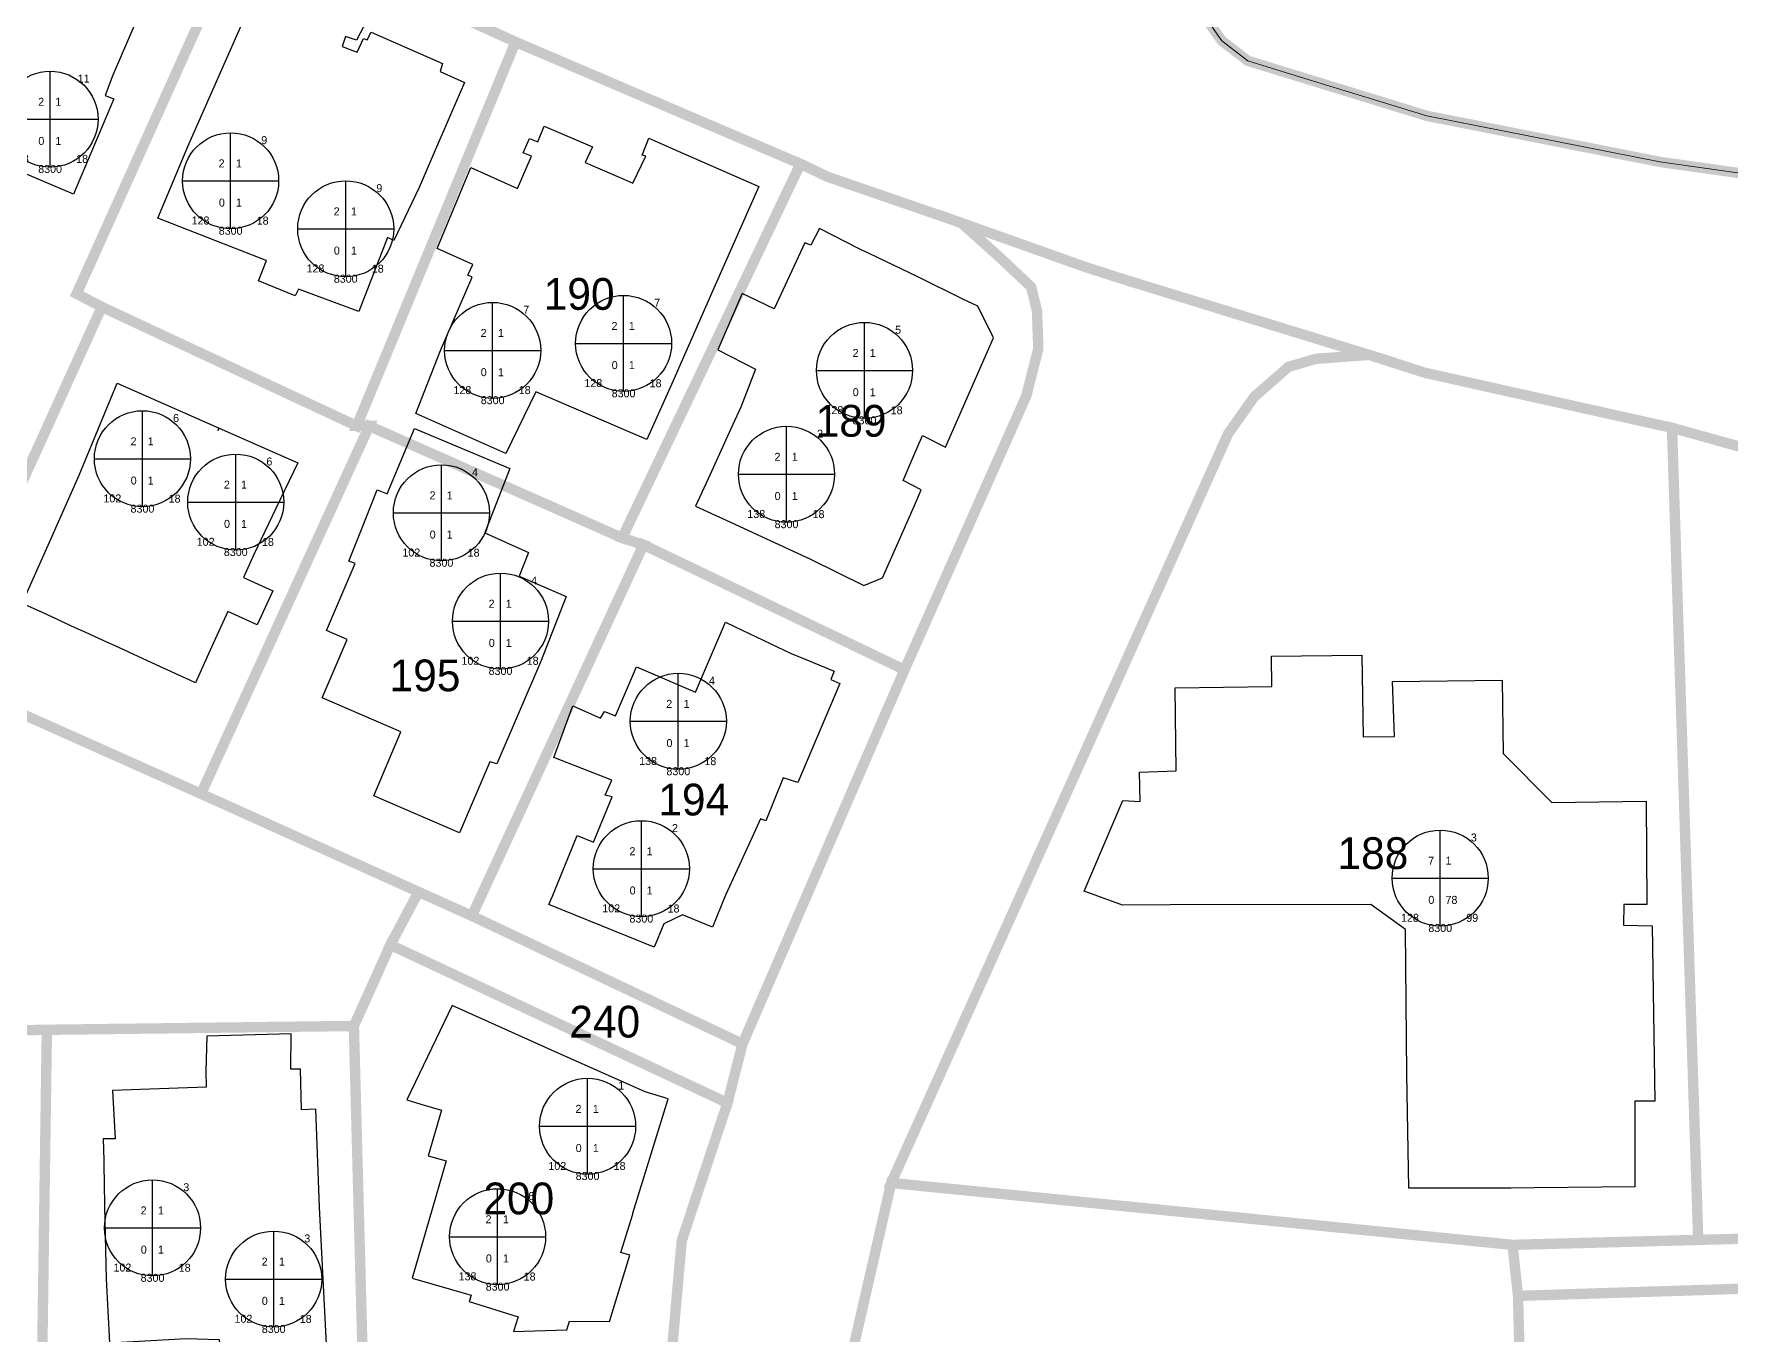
# Model space of a CAD drawing. Header units: inches. Extents: x 179568 to 180433, y 653998 to 654850.
# Drawn here: x 179829.6 to 179935.7, y 654586.3 to 654667.6 of the extents above; entities that cross this region are included whole.
import ezdxf
from ezdxf.enums import TextEntityAlignment as Align

# ---------------------------------------------------------------- set-up
doc = ezdxf.new("R2010")
doc.units = ezdxf.units.IN
doc.header["$MEASUREMENT"] = 0
for name, color, linetype in [('2200', 254, 'Continuous'), ('2203', 7, 'Continuous'), ('2206', 255, 'Continuous'), ('9100', 255, 'Continuous'), ('chelkot lines', 1, 'Continuous'), ('chelkot numbers', 1, 'Continuous')]:
    doc.layers.add(name, color=color, linetype=linetype)
doc.layers.add('2220', color=7, linetype='Continuous', lineweight=9, true_color=0xcad9fc)
doc.styles.add('HEBTXT', font='HEBTXT.shx')
doc.styles.get("Standard").update_dxf_attribs({"font": 'arial.ttf'})

# ---------------------------------------------------------------- blocks, each defined once
blk = doc.blocks.new('2206')
at = {"color": 0, "lineweight": -2}
for p, q in [((0, -7.5), (0, 7.5)), ((-7.5, 0), (7.5, 0))]:
    blk.add_line(p, q, dxfattribs=at)
blk.add_circle((0, 0), 7.5, dxfattribs=at)
at = {"color": 0, "lineweight": -2, "style": 'HEBTXT'}
for tag, p in [('NUM-FLOORS', (-0.93, 2.1)), ('NUM-BUSNS-CUR', (-0.9, -4.02))]:
    blk.add_attdef(tag, text='', height=2, dxfattribs=at).set_placement(p, align=Align.RIGHT)
for tag, p in [('NUM-ENTR', (0.83, 2.1)), ('NUM-APTS-CUR', (0.83, -4.02))]:
    blk.add_attdef(tag, p, '', height=2, dxfattribs=at)
at = {"lineweight": -2, "style": 'HEBTXT', "flags": 1}
for tag, p in [('CITY-CODE', (0, -12.5)), ('STREET-CODE', (0, -15)), ('STRT_TYPE', (0, -27.5)), ('STREET-CODE-2', (0, -30))]:
    blk.add_attdef(tag, text='', height=2, dxfattribs=at).set_placement(p, align=Align.CENTER)
at = {"color": 0, "lineweight": -2, "style": 'HEBTXT'}
blk.add_attdef('BLDG-TYPE', text='', height=2, dxfattribs=at).set_placement((0, -22.5), align=Align.CENTER)
at = {"lineweight": -2, "style": 'HEBTXT'}
for tag, p in [('BLDG-NUM-2', (0, -32.5)), ('BLDG-LETTER-2', (0, -35))]:
    blk.add_attdef(tag, text='', height=2, dxfattribs=at).set_placement(p, align=Align.CENTER)
at = {"layer": '2203', "lineweight": -2, "style": 'HEBTXT'}
for tag, p in [('BLDG-NUM', (0, -17.5)), ('BLDG-LETTER', (0, -20))]:
    blk.add_attdef(tag, text='', height=2, dxfattribs=at).set_placement(p, align=Align.CENTER)

msp = doc.modelspace()

# ---------------------------------------------------------------- linework, layer by layer
at = {"layer": '2200'}
for points in [[(179820.84, 654662.37, 63.36), (179823.41, 654668.44, 66.02), (179824.15, 654668.13, 66.02), (179824.62, 654669.25, 65.8), (179824.73, 654669.51, 65.75), (179825.36, 654670.96, 65.47), (179828.23, 654677.62, 63.22), (179833.32, 654675.47, 63.22), (179833.32, 654675.47, 63.22), (179838.17, 654673.42, 63.22), (179834.58, 654665.05, 66.27), (179834.1, 654663.78, 66.02), (179834.63, 654663.56, 66.02), (179832.11, 654657.6, 63.36), (179825.98, 654660.2, 63.36), (179825.98, 654660.2, 63.36)], [(179859.13, 654641.4, 62.88), (179853.5, 654643.9, 62.88), (179855.04, 654647.83, 66.94), (179857.03, 654652.42, 69.18), (179856.74, 654652.55, 69.18), (179857.06, 654653.21, 69.32), (179854.84, 654654.2, 62.9), (179856.94, 654659.28, 62.9), (179859.85, 654657.96, 68.52), (179860.72, 654659.97, 68.08), (179860.21, 654660.19, 66.41), (179860.61, 654661.09, 66.41), (179861.12, 654660.87, 66.41), (179861.51, 654661.86, 63.9), (179864.53, 654660.57, 63.9), (179864.09, 654659.58, 66.41), (179866.49, 654658.54, 68.15), (179866.49, 654658.54, 68.15), (179867.05, 654658.3, 68.56), (179867.86, 654659.98, 67.92), (179867.64, 654660.05, 61.07), (179868.06, 654661.1, 61.07), (179869.9, 654660.3, 67.67), (179874.92, 654658.09, 67.67), (179872.2, 654651.91, 67.67), (179869.47, 654645.72, 67.67), (179867.94, 654642.27, 67.67), (179860.99, 654645.25, 67.67), (179860.99, 654645.25, 67.67)], [(179884.65, 654638.15, 62.33), (179885.08, 654639.12, 62.35), (179883.95, 654639.71, 62.7), (179884.55, 654641.12, 62.73), (179884.55, 654641.12, 62.73), (179884.55, 654641.12, 62.73), (179885.15, 654642.53, 62.9), (179886.6, 654641.8, 62.33), (179887.35, 654643.51, 64.42), (179889.6, 654648.62, 64.42), (179888.62, 654650.61, 64.42), (179887.68, 654651.04, 66.84), (179884.86, 654652.44, 68.72), (179881.82, 654653.89, 66.85), (179881.25, 654654.16, 66), (179878.72, 654655.46, 61.91), (179878.17, 654654.41, 64.88), (179877.81, 654654.57, 64.66), (179875.89, 654650.43, 64.66), (179873.89, 654651.39, 61.88), (179872.37, 654647.88, 61.88), (179874.72, 654646.67, 65.72), (179874.26, 654645.48, 65.72), (179873.8, 654644.29, 65.72), (179873.18, 654642.94, 68.55), (179871.76, 654639.81, 68.55), (179870.97, 654638.1, 68.55), (179873.15, 654637.1, 68.55), (179878.16, 654634.8, 68.55), (179881.49, 654633.15, 65.36), (179882.65, 654633.62, 65.36), (179883.15, 654634.75, 65.36)], [(179832.88, 654630.21, 65.55), (179832.22, 654630.51, 65.54), (179831.56, 654630.82, 65.54), (179830.77, 654631.18, 65.53), (179829.99, 654631.54, 65.53), (179828.91, 654632.03, 65.52), (179830.69, 654636.04, 65.61), (179832.46, 654640.05, 65.7), (179834.85, 654645.79, 65.7), (179840.5, 654643.3, 65.8), (179841.21, 654642.99, 65.82), (179841.21, 654642.99, 65.82), (179841.14, 654642.84, 65.81), (179841.21, 654642.99, 65.82), (179846.12, 654640.82, 65.91), (179844.75, 654637.95, 65.8), (179843.38, 654635.08, 65.7), (179842.73, 654633.65, 68.32), (179844.56, 654632.81, 61.7), (179843.59, 654630.68, 61.7), (179841.76, 654631.52, 67.44), (179840.74, 654629.3, 66.51), (179839.73, 654627.07, 65.59), (179839.38, 654627.23, 61.17), (179837.28, 654628.19, 62.95), (179834.72, 654629.37, 65.12), (179834.72, 654629.37, 65.12), (179834.2, 654629.6, 65.55)], [(179847.65, 654626.12, 67.43), (179849.22, 654629.78, 67.43), (179847.92, 654630.34, 67.43), (179849.71, 654634.52, 69.85), (179849.32, 654634.67, 69.85), (179850.02, 654636.43, 68.8), (179851.09, 654639.12, 65.93), (179851.71, 654638.87, 66.23), (179853.42, 654642.96, 62.76), (179859.37, 654640.47, 62.76), (179857.81, 654636.44, 63.07), (179857.81, 654636.44, 63.07), (179860.55, 654635.22, 66.88), (179859.95, 654633.73, 66.27), (179862.9, 654632.46, 66.4), (179861.29, 654628.35, 68.73), (179858.57, 654622.01, 68.81), (179858.12, 654622.13, 68.59), (179856.22, 654617.68, 66.27), (179850.88, 654620, 66.27), (179852.57, 654624.01, 67.9), (179852.57, 654624.01, 67.9)], [(179873.57, 654615.37, 67.48), (179872.85, 654613.79, 67.58), (179872.04, 654611.8, 67.67), (179870.16, 654612.57, 68.34), (179868.99, 654612.01, 68.62), (179868.39, 654610.55, 68.83), (179861.82, 654613.21, 68.83), (179862.04, 654613.74, 68.83), (179863.57, 654617.52, 68.83), (179864.61, 654617.1, 69.17), (179865.76, 654619.93, 69.17), (179865.32, 654620.04, 67.08), (179865.74, 654620.98, 67.08), (179862.13, 654622.39, 63.32), (179863.31, 654625.63, 63.32), (179865.03, 654624.86, 63.32), (179865.29, 654625.28, 67.13), (179865.97, 654625, 67.15), (179867.28, 654628.06, 67.17), (179870.97, 654626.49, 67.38), (179872.84, 654630.85, 67.63), (179873.89, 654630.35, 68.07), (179876.95, 654628.9, 67.63), (179877.73, 654628.58, 67.47), (179879.64, 654627.79, 67.07), (179879.42, 654627.28, 67.67), (179880, 654627.03, 67.63), (179877.36, 654620.83, 67.63), (179876.44, 654621.13, 67.4), (179875.36, 654618.45, 67.4), (179875.04, 654618.57, 67.64), (179874.31, 654616.97, 67.56), (179874.31, 654616.97, 67.56), (179874.31, 654616.97, 67.56)], [(179912.68, 654623.7, 87.33), (179914.64, 654623.72, 87.33), (179914.51, 654627.14, 90.07), (179921.38, 654627.23, 90.07), (179921.43, 654622.65, 87.33), (179924.48, 654619.59, 87.33), (179930.36, 654619.66, 90.07), (179930.41, 654613.22, 90.07), (179928.98, 654613.22, 87.33), (179928.95, 654611.91, 87.33), (179930.75, 654611.87, 87.33), (179930.9, 654600.92, 87.33), (179929.65, 654600.92, 87.33), (179929.66, 654595.56, 87.33), (179923.39, 654595.51, 86.66), (179921.93, 654595.49, 86.66), (179915.53, 654595.49, 87.33), (179915.42, 654602.61, 87.33), (179915.33, 654611.64, 64.35), (179913.17, 654613.22, 64.74), (179900.63, 654613.19, 87.33), (179897.66, 654613.17, 87.33), (179895.26, 654614.04, 65.37), (179897.67, 654619.71, 87.33), (179898.75, 654619.65, 87.33), (179898.72, 654621.49, 87.33), (179901.01, 654621.56, 84.25), (179900.94, 654626.76, 84.25), (179906.98, 654626.83, 84.25), (179906.95, 654628.74, 87.33), (179912.6, 654628.8, 87.33), (179912.6, 654628.8, 87.33)], [(179866.87, 654591.29, 67.23), (179866.31, 654591.46, 67.43), (179867.05, 654593.86, 67.43), (179867.06, 654593.91, 67.43), (179867.06, 654593.91, 67.43), (179867.06, 654593.91, 67.43), (179869.27, 654601.06, 67.43), (179867.82, 654601.5, 68.1), (179861.98, 654604.11, 64.99), (179855.77, 654606.89, 64.99), (179852.93, 654601.01, 64.99), (179853.81, 654600.74, 68.01), (179855.1, 654600.36, 68.01), (179854.28, 654597.51, 68.01), (179855.39, 654597.19, 68.01), (179853.27, 654589.86, 68.01), (179856.96, 654588.79, 71.01), (179856.83, 654588.39, 71.01), (179859.89, 654587.44, 69.73), (179859.61, 654586.52, 69.73), (179862.93, 654586.63, 68.24), (179863.1, 654587.17, 68.24), (179865.6, 654587.15, 67.23)], [(179834.15, 654589.81, 68.2), (179834.36, 654585.82, 67.04), (179839.16, 654586.08, 67.04), (179841.21, 654586.03, 65.67), (179841.21, 654586.03, 65.67), (179841.21, 654586.03, 65.67), (179841.3, 654585.05, 64.85), (179847.94, 654585.32, 64.85), (179847.49, 654594.3, 68.36), (179847.26, 654600.41, 66.12), (179846.36, 654600.38, 66.12), (179846.3, 654602.92, 64.67), (179845.7, 654602.91, 63.75), (179845.72, 654605.12, 62.77), (179840.45, 654604.98, 62.77), (179840.39, 654602.79, 63.75), (179840.41, 654601.8, 65.46), (179834.55, 654601.59, 65.46), (179834.71, 654598.56, 66.08), (179833.96, 654598.56, 66.08), (179834, 654597.22, 64.49), (179834.01, 654596.85, 64.06), (179834.03, 654595.84, 62.86), (179834.06, 654594.33, 66.37)]]:
    msp.add_polyline3d(points, close=True, dxfattribs=at)
msp.add_polyline3d([(179850.25, 654668.11, 63.81), (179849.8, 654667.22, 63.81), (179849.11, 654667.46, 65.72), (179848.89, 654666.84, 66.65), (179849.66, 654666.54, 67.21), (179849.66, 654666.54, 67.21), (179849.83, 654666.48, 67.32), (179850.23, 654667.34, 66.94), (179850.45, 654667.25, 66.95), (179850.7, 654667.73, 63.72), (179855.17, 654665.78, 63.72), (179855.02, 654665.27, 66.89), (179856.54, 654664.58, 66.89), (179854.65, 654660.2, 68.71), (179853.71, 654658.02, 69.61), (179852.13, 654654.71, 68.31), (179851.73, 654654.9, 68.31), (179849.93, 654650.27, 66.39), (179846.17, 654651.67, 66.34), (179845.97, 654651.26, 65.62), (179843.68, 654652.19, 65.62), (179844.18, 654653.45, 66.39), (179844.16, 654653.46, 66.39), (179844.16, 654653.46, 66.39), (179837.38, 654656.11, 65.55), (179839.26, 654660.59, 69.22), (179843.02, 654669.12, 66.76)], dxfattribs=at)
at = {"layer": '2220'}
msp.add_lwpolyline([(179940.81, 654658.27), (179931.23, 654659.62), (179916.67, 654662.5), (179909.05, 654664.84), (179905.48, 654665.94), (179903.86, 654667.19), (179903.16, 654668.16), (179902.78, 654668.69), (179885.03, 654674.81), (179867.86, 654682.44), (179834.19, 654698.44), (179781.45, 654722.56), (179743.78, 654740.38), (179729.67, 654748.71), (179770.45, 654832.44), (179815.52, 654826.88), (179861.03, 654821.63), (179859.83, 654816.38), (179876.73, 654815.1), (179903.64, 654813.86), (179949.09, 654812.31)], dxfattribs=at)
at = {"layer": 'chelkot lines', "color": 160, "linetype": 'Continuous', "true_color": 0x2323ff, "const_width": 0.65}
for points in [[(179903.86, 654667.19), (179902.78, 654668.69), (179902.56, 654670.75), (179902.8, 654672.44), (179908.23, 654686.06), (179910.42, 654692.44), (179873.55, 654703.94), (179878.11, 654743.88), (179907.39, 654740.31), (179904.61, 654715.31), (179945.77, 654709.44), (179959.55, 654707.56), (179955.34, 654656.62), (179941.39, 654658.19), (179931.23, 654659.62), (179916.67, 654662.5), (179905.48, 654665.94), (179903.86, 654667.19)], [(179849.81, 654643.12), (179833.88, 654650.56), (179832.31, 654651.38), (179842.86, 654674.81), (179859.73, 654667.12), (179849.81, 654643.12)], [(179866.39, 654636.12), (179850.59, 654643.12), (179849.81, 654643.12), (179859.73, 654667.12), (179877.53, 654659.5), (179866.39, 654636.12)], [(179866.39, 654636.12), (179877.53, 654659.5), (179879.23, 654658.69), (179887.58, 654655.81), (179890.02, 654653.62), (179891.94, 654651.81), (179892.31, 654650.31), (179892.39, 654647.94), (179891.64, 654645), (179884.03, 654627.88), (179867.72, 654635.69), (179866.39, 654636.12)], [(179818.62, 654616.75), (179818.17, 654617.81), (179816.7, 654618.88), (179802.64, 654625.06), (179800.06, 654625.62), (179797.55, 654625.44), (179795.14, 654624.56), (179793.06, 654622.81), (179791, 654619.94), (179792.38, 654649.5), (179792.8, 654646), (179793.28, 654643.25), (179795.14, 654641), (179798.31, 654638.62), (179805.97, 654635.25), (179823.44, 654627.56), (179840.08, 654620.13), (179853.67, 654614), (179851.91, 654610.69), (179849.63, 654605.62), (179830.45, 654605.38), (179819.56, 654605.19), (179819.08, 654615.12), (179818.62, 654616.75)], [(179850.59, 654643.12), (179840.08, 654620.13), (179823.44, 654627.56), (179833.88, 654650.56), (179849.81, 654643.12), (179850.59, 654643.12)], [(179883.2, 654595.81), (179904.25, 654642.63), (179905.88, 654644.94), (179908.02, 654646.81), (179909.7, 654647.31), (179913.06, 654647.56), (179916.55, 654646.44), (179931.98, 654643), (179933.62, 654592.25), (179922.02, 654591.94), (179883.2, 654595.81)], [(179853.67, 654614), (179840.08, 654620.13), (179850.59, 654643.12), (179866.39, 654636.12), (179867.72, 654635.69), (179857, 654612.5), (179853.67, 654614)], [(179973.5, 654627.38), (179973.27, 654622.06), (179960.23, 654592.94), (179933.62, 654592.25), (179931.98, 654643), (179936.27, 654641.81), (179946.38, 654640.25), (179963.72, 654637.75), (179966.45, 654636.69), (179968.67, 654635.25), (179970.89, 654633.12), (179972.83, 654630.81), (179973.5, 654627.38)], [(179873.91, 654604.5), (179857, 654612.5), (179867.72, 654635.69), (179884.03, 654627.88), (179873.91, 654604.5)], [(179872.97, 654600.81), (179851.91, 654610.69), (179853.67, 654614), (179857, 654612.5), (179873.91, 654604.5), (179872.97, 654600.81)], [(179869.36, 654583), (179850.23, 654582.94), (179849.63, 654605.62), (179851.91, 654610.69), (179872.97, 654600.81), (179870.11, 654592.19), (179869.36, 654583.69), (179869.36, 654583)], [(179830.09, 654580.19), (179830.45, 654605.38), (179849.63, 654605.62), (179850.23, 654582.94), (179850.53, 654580.62), (179831.28, 654580.19), (179830.09, 654580.19)], [(179923.22, 654556.19), (179880.91, 654555.75), (179880.06, 654582.12), (179883.2, 654595.81), (179922.02, 654591.94), (179922.36, 654588.75), (179923.22, 654556.19)], [(179922.36, 654588.75), (179922.02, 654591.94), (179933.62, 654592.25), (179960.23, 654592.94), (179958.61, 654588.94), (179958.09, 654587.25), (179953.66, 654589.75), (179922.36, 654588.75)], [(179958.09, 654587.25), (179946.38, 654545.19), (179946.33, 654544.94), (179923.31, 654544.75), (179923.31, 654548.19), (179881.25, 654547.19), (179880.91, 654555.75), (179923.22, 654556.19), (179922.36, 654588.75), (179953.66, 654589.75), (179958.09, 654587.25)]]:
    msp.add_lwpolyline(points, close=True, dxfattribs=at)
for points in [[(179745.62, 654741.14), (179834.8, 654698.65), (179867.86, 654682.44), (179885.03, 654674.81), (179902.78, 654668.69), (179903.86, 654667.19), (179905.48, 654665.94), (179916.67, 654662.5), (179931.23, 654659.62), (179941.39, 654658.19)], [(179936.27, 654641.81), (179931.98, 654643), (179916.55, 654646.44), (179913.06, 654647.56), (179897.83, 654652.25), (179895.31, 654653.06), (179887.58, 654655.81), (179879.23, 654658.69), (179877.53, 654659.5), (179859.73, 654667.12), (179842.86, 654674.81), (179825.92, 654683.06)], [(179869.36, 654583.69), (179870.11, 654592.19), (179872.97, 654600.81), (179873.91, 654604.5), (179884.03, 654627.88), (179891.64, 654645), (179892.39, 654647.94), (179892.31, 654650.31), (179891.94, 654651.81), (179890.02, 654653.62), (179887.58, 654655.81), (179895.31, 654653.06), (179897.83, 654652.25), (179913.06, 654647.56), (179909.7, 654647.31), (179908.02, 654646.81), (179905.88, 654644.94), (179904.25, 654642.63), (179883.2, 654595.81), (179880.06, 654582.12)]]:
    msp.add_lwpolyline(points, dxfattribs=at)

# ---------------------------------------------------------------- block references
at = {"layer": '2206'}
ref = msp.add_blockref('2206', (179830.65, 654662.29), dxfattribs=dict(at, xscale=0.4, yscale=0.4))
ref.add_attrib('CITY_CODE', '8300', dxfattribs={"layer": '9100', "color": 7, "height": 0.5, "style": 'HEBTXT'}).set_placement((179830.65, 654658.93), align=Align.CENTER)
ref.add_attrib('STREET_COD', '128', dxfattribs={"layer": '9100', "color": 7, "height": 0.5, "style": 'HEBTXT'}).set_placement((179828.77, 654659.56), align=Align.CENTER)
ref.add_attrib('BLDG_NUM', '11', dxfattribs={"layer": '2203', "color": 7, "height": 0.5, "style": 'HEBTXT'}).set_placement((179832.75, 654664.58), align=Align.CENTER)
ref.add_attrib('STRT_TYPE', '18', dxfattribs={"layer": '9100', "color": 7, "height": 0.5, "style": 'HEBTXT'}).set_placement((179832.65, 654659.56), align=Align.CENTER)
ref.add_attrib('NUM_FLOORS', '2', dxfattribs={"layer": '0', "color": 0, "height": 0.5, "style": 'HEBTXT'}).set_placement((179830.28, 654663.13), align=Align.RIGHT)
ref.add_attrib('NUM_ENTR', '1', (179830.98, 654663.13), dxfattribs={"layer": '0', "color": 0, "height": 0.5, "style": 'HEBTXT'})
ref.add_attrib('NUM_APTS_C', '1', (179830.98, 654660.68), dxfattribs={"layer": '0', "color": 0, "height": 0.5, "style": 'HEBTXT'})
ref.add_attrib('NUM_BUSNS_', '0', dxfattribs={"layer": '0', "color": 0, "height": 0.5, "style": 'HEBTXT'}).set_placement((179830.29, 654660.68), align=Align.RIGHT)
ref = msp.add_blockref('2206', (179841.93, 654658.44), dxfattribs=dict(at, xscale=0.4, yscale=0.4))
ref.add_attrib('CITY_CODE', '8300', dxfattribs={"layer": '9100', "color": 7, "height": 0.5, "style": 'HEBTXT'}).set_placement((179841.93, 654655.07), align=Align.CENTER)
ref.add_attrib('STREET_COD', '128', dxfattribs={"layer": '9100', "color": 7, "height": 0.5, "style": 'HEBTXT'}).set_placement((179840.05, 654655.71), align=Align.CENTER)
ref.add_attrib('BLDG_NUM', '9', dxfattribs={"layer": '2203', "color": 7, "height": 0.5, "style": 'HEBTXT'}).set_placement((179844.03, 654660.73), align=Align.CENTER)
ref.add_attrib('STRT_TYPE', '18', dxfattribs={"layer": '9100', "color": 7, "height": 0.5, "style": 'HEBTXT'}).set_placement((179843.93, 654655.7), align=Align.CENTER)
ref.add_attrib('NUM_FLOORS', '2', dxfattribs={"layer": '0', "color": 0, "height": 0.5, "style": 'HEBTXT'}).set_placement((179841.55, 654659.28), align=Align.RIGHT)
ref.add_attrib('NUM_ENTR', '1', (179842.26, 654659.28), dxfattribs={"layer": '0', "color": 0, "height": 0.5, "style": 'HEBTXT'})
ref.add_attrib('NUM_APTS_C', '1', (179842.26, 654656.83), dxfattribs={"layer": '0', "color": 0, "height": 0.5, "style": 'HEBTXT'})
ref.add_attrib('NUM_BUSNS_', '0', dxfattribs={"layer": '0', "color": 0, "height": 0.5, "style": 'HEBTXT'}).set_placement((179841.57, 654656.83), align=Align.RIGHT)
ref = msp.add_blockref('2206', (179849.12, 654655.44), dxfattribs=dict(at, xscale=0.4, yscale=0.4))
ref.add_attrib('CITY_CODE', '8300', dxfattribs={"layer": '9100', "color": 7, "height": 0.5, "style": 'HEBTXT'}).set_placement((179849.12, 654652.07), align=Align.CENTER)
ref.add_attrib('STREET_COD', '128', dxfattribs={"layer": '9100', "color": 7, "height": 0.5, "style": 'HEBTXT'}).set_placement((179847.23, 654652.71), align=Align.CENTER)
ref.add_attrib('BLDG_NUM', '9', dxfattribs={"layer": '2203', "color": 7, "height": 0.5, "style": 'HEBTXT'}).set_placement((179851.22, 654657.73), align=Align.CENTER)
ref.add_attrib('STRT_TYPE', '18', dxfattribs={"layer": '9100', "color": 7, "height": 0.5, "style": 'HEBTXT'}).set_placement((179851.12, 654652.7), align=Align.CENTER)
ref.add_attrib('NUM_FLOORS', '2', dxfattribs={"layer": '0', "color": 0, "height": 0.5, "style": 'HEBTXT'}).set_placement((179848.74, 654656.28), align=Align.RIGHT)
ref.add_attrib('NUM_ENTR', '1', (179849.45, 654656.28), dxfattribs={"layer": '0', "color": 0, "height": 0.5, "style": 'HEBTXT'})
ref.add_attrib('NUM_APTS_C', '1', (179849.45, 654653.83), dxfattribs={"layer": '0', "color": 0, "height": 0.5, "style": 'HEBTXT'})
ref.add_attrib('NUM_BUSNS_', '0', dxfattribs={"layer": '0', "color": 0, "height": 0.5, "style": 'HEBTXT'}).set_placement((179848.75, 654653.83), align=Align.RIGHT)
ref = msp.add_blockref('2206', (179866.48, 654648.28), dxfattribs=dict(at, xscale=0.4, yscale=0.4))
ref.add_attrib('CITY_CODE', '8300', dxfattribs={"layer": '9100', "color": 7, "height": 0.5, "style": 'HEBTXT'}).set_placement((179866.48, 654644.91), align=Align.CENTER)
ref.add_attrib('STREET_COD', '128', dxfattribs={"layer": '9100', "color": 7, "height": 0.5, "style": 'HEBTXT'}).set_placement((179864.59, 654645.55), align=Align.CENTER)
ref.add_attrib('BLDG_NUM', '7', dxfattribs={"layer": '2203', "color": 7, "height": 0.5, "style": 'HEBTXT'}).set_placement((179868.58, 654650.57), align=Align.CENTER)
ref.add_attrib('STRT_TYPE', '18', dxfattribs={"layer": '9100', "color": 7, "height": 0.5, "style": 'HEBTXT'}).set_placement((179868.48, 654645.54), align=Align.CENTER)
ref.add_attrib('NUM_FLOORS', '2', dxfattribs={"layer": '0', "color": 0, "height": 0.5, "style": 'HEBTXT'}).set_placement((179866.1, 654649.12), align=Align.RIGHT)
ref.add_attrib('NUM_ENTR', '1', (179866.81, 654649.12), dxfattribs={"layer": '0', "color": 0, "height": 0.5, "style": 'HEBTXT'})
ref.add_attrib('NUM_APTS_C', '1', (179866.81, 654646.67), dxfattribs={"layer": '0', "color": 0, "height": 0.5, "style": 'HEBTXT'})
ref.add_attrib('NUM_BUSNS_', '0', dxfattribs={"layer": '0', "color": 0, "height": 0.5, "style": 'HEBTXT'}).set_placement((179866.11, 654646.67), align=Align.RIGHT)
ref = msp.add_blockref('2206', (179858.3, 654647.84), dxfattribs=dict(at, xscale=0.4, yscale=0.4))
ref.add_attrib('CITY_CODE', '8300', dxfattribs={"layer": '9100', "color": 7, "height": 0.5, "style": 'HEBTXT'}).set_placement((179858.3, 654644.48), align=Align.CENTER)
ref.add_attrib('STREET_COD', '128', dxfattribs={"layer": '9100', "color": 7, "height": 0.5, "style": 'HEBTXT'}).set_placement((179856.41, 654645.11), align=Align.CENTER)
ref.add_attrib('BLDG_NUM', '7', dxfattribs={"layer": '2203', "color": 7, "height": 0.5, "style": 'HEBTXT'}).set_placement((179860.4, 654650.13), align=Align.CENTER)
ref.add_attrib('STRT_TYPE', '18', dxfattribs={"layer": '9100', "color": 7, "height": 0.5, "style": 'HEBTXT'}).set_placement((179860.3, 654645.11), align=Align.CENTER)
ref.add_attrib('NUM_FLOORS', '2', dxfattribs={"layer": '0', "color": 0, "height": 0.5, "style": 'HEBTXT'}).set_placement((179857.92, 654648.68), align=Align.RIGHT)
ref.add_attrib('NUM_ENTR', '1', (179858.63, 654648.68), dxfattribs={"layer": '0', "color": 0, "height": 0.5, "style": 'HEBTXT'})
ref.add_attrib('NUM_APTS_C', '1', (179858.63, 654646.23), dxfattribs={"layer": '0', "color": 0, "height": 0.5, "style": 'HEBTXT'})
ref.add_attrib('NUM_BUSNS_', '0', dxfattribs={"layer": '0', "color": 0, "height": 0.5, "style": 'HEBTXT'}).set_placement((179857.93, 654646.23), align=Align.RIGHT)
ref = msp.add_blockref('2206', (179881.53, 654646.59), dxfattribs=dict(at, xscale=0.4, yscale=0.4))
ref.add_attrib('CITY_CODE', '8300', dxfattribs={"layer": '9100', "color": 7, "height": 0.5, "style": 'HEBTXT'}).set_placement((179881.53, 654643.22), align=Align.CENTER)
ref.add_attrib('STREET_COD', '128', dxfattribs={"layer": '9100', "color": 7, "height": 0.5, "style": 'HEBTXT'}).set_placement((179879.65, 654643.86), align=Align.CENTER)
ref.add_attrib('BLDG_NUM', '5', dxfattribs={"layer": '2203', "color": 7, "height": 0.5, "style": 'HEBTXT'}).set_placement((179883.63, 654648.88), align=Align.CENTER)
ref.add_attrib('STRT_TYPE', '18', dxfattribs={"layer": '9100', "color": 7, "height": 0.5, "style": 'HEBTXT'}).set_placement((179883.54, 654643.85), align=Align.CENTER)
ref.add_attrib('NUM_FLOORS', '2', dxfattribs={"layer": '0', "color": 0, "height": 0.5, "style": 'HEBTXT'}).set_placement((179881.16, 654647.43), align=Align.RIGHT)
ref.add_attrib('NUM_ENTR', '1', (179881.86, 654647.43), dxfattribs={"layer": '0', "color": 0, "height": 0.5, "style": 'HEBTXT'})
ref.add_attrib('NUM_APTS_C', '1', (179881.86, 654644.98), dxfattribs={"layer": '0', "color": 0, "height": 0.5, "style": 'HEBTXT'})
ref.add_attrib('NUM_BUSNS_', '0', dxfattribs={"layer": '0', "color": 0, "height": 0.5, "style": 'HEBTXT'}).set_placement((179881.17, 654644.98), align=Align.RIGHT)
ref = msp.add_blockref('2206', (179836.42, 654641.07), dxfattribs=dict(at, xscale=0.4, yscale=0.4))
ref.add_attrib('CITY_CODE', '8300', dxfattribs={"layer": '9100', "color": 7, "height": 0.5, "style": 'HEBTXT'}).set_placement((179836.42, 654637.7), align=Align.CENTER)
ref.add_attrib('STREET_COD', '102', dxfattribs={"layer": '9100', "color": 7, "height": 0.5, "style": 'HEBTXT'}).set_placement((179834.54, 654638.34), align=Align.CENTER)
ref.add_attrib('BLDG_NUM', '6', dxfattribs={"layer": '2203', "color": 7, "height": 0.5, "style": 'HEBTXT'}).set_placement((179838.52, 654643.36), align=Align.CENTER)
ref.add_attrib('STRT_TYPE', '18', dxfattribs={"layer": '9100', "color": 7, "height": 0.5, "style": 'HEBTXT'}).set_placement((179838.43, 654638.33), align=Align.CENTER)
ref.add_attrib('NUM_FLOORS', '2', dxfattribs={"layer": '0', "color": 0, "height": 0.5, "style": 'HEBTXT'}).set_placement((179836.05, 654641.91), align=Align.RIGHT)
ref.add_attrib('NUM_ENTR', '1', (179836.75, 654641.91), dxfattribs={"layer": '0', "color": 0, "height": 0.5, "style": 'HEBTXT'})
ref.add_attrib('NUM_APTS_C', '1', (179836.75, 654639.46), dxfattribs={"layer": '0', "color": 0, "height": 0.5, "style": 'HEBTXT'})
ref.add_attrib('NUM_BUSNS_', '0', dxfattribs={"layer": '0', "color": 0, "height": 0.5, "style": 'HEBTXT'}).set_placement((179836.06, 654639.46), align=Align.RIGHT)
ref = msp.add_blockref('2206', (179876.66, 654640.1), dxfattribs=dict(at, xscale=0.4, yscale=0.4))
ref.add_attrib('CITY_CODE', '8300', dxfattribs={"layer": '9100', "color": 7, "height": 0.5, "style": 'HEBTXT'}).set_placement((179876.66, 654636.73), align=Align.CENTER)
ref.add_attrib('STREET_COD', '138', dxfattribs={"layer": '9100', "color": 7, "height": 0.5, "style": 'HEBTXT'}).set_placement((179874.77, 654637.37), align=Align.CENTER)
ref.add_attrib('BLDG_NUM', '2', dxfattribs={"layer": '2203', "color": 7, "height": 0.5, "style": 'HEBTXT'}).set_placement((179878.76, 654642.39), align=Align.CENTER)
ref.add_attrib('STRT_TYPE', '18', dxfattribs={"layer": '9100', "color": 7, "height": 0.5, "style": 'HEBTXT'}).set_placement((179878.66, 654637.36), align=Align.CENTER)
ref.add_attrib('NUM_FLOORS', '2', dxfattribs={"layer": '0', "color": 0, "height": 0.5, "style": 'HEBTXT'}).set_placement((179876.28, 654640.94), align=Align.RIGHT)
ref.add_attrib('NUM_ENTR', '1', (179876.99, 654640.94), dxfattribs={"layer": '0', "color": 0, "height": 0.5, "style": 'HEBTXT'})
ref.add_attrib('NUM_APTS_C', '1', (179876.99, 654638.49), dxfattribs={"layer": '0', "color": 0, "height": 0.5, "style": 'HEBTXT'})
ref.add_attrib('NUM_BUSNS_', '0', dxfattribs={"layer": '0', "color": 0, "height": 0.5, "style": 'HEBTXT'}).set_placement((179876.29, 654638.49), align=Align.RIGHT)
ref = msp.add_blockref('2206', (179842.25, 654638.36), dxfattribs=dict(at, xscale=0.4, yscale=0.4))
ref.add_attrib('CITY_CODE', '8300', dxfattribs={"layer": '9100', "color": 7, "height": 0.5, "style": 'HEBTXT'}).set_placement((179842.25, 654634.99), align=Align.CENTER)
ref.add_attrib('STREET_COD', '102', dxfattribs={"layer": '9100', "color": 7, "height": 0.5, "style": 'HEBTXT'}).set_placement((179840.37, 654635.63), align=Align.CENTER)
ref.add_attrib('BLDG_NUM', '6', dxfattribs={"layer": '2203', "color": 7, "height": 0.5, "style": 'HEBTXT'}).set_placement((179844.35, 654640.65), align=Align.CENTER)
ref.add_attrib('STRT_TYPE', '18', dxfattribs={"layer": '9100', "color": 7, "height": 0.5, "style": 'HEBTXT'}).set_placement((179844.26, 654635.62), align=Align.CENTER)
ref.add_attrib('NUM_FLOORS', '2', dxfattribs={"layer": '0', "color": 0, "height": 0.5, "style": 'HEBTXT'}).set_placement((179841.88, 654639.2), align=Align.RIGHT)
ref.add_attrib('NUM_ENTR', '1', (179842.58, 654639.2), dxfattribs={"layer": '0', "color": 0, "height": 0.5, "style": 'HEBTXT'})
ref.add_attrib('NUM_APTS_C', '1', (179842.58, 654636.75), dxfattribs={"layer": '0', "color": 0, "height": 0.5, "style": 'HEBTXT'})
ref.add_attrib('NUM_BUSNS_', '0', dxfattribs={"layer": '0', "color": 0, "height": 0.5, "style": 'HEBTXT'}).set_placement((179841.89, 654636.75), align=Align.RIGHT)
ref = msp.add_blockref('2206', (179855.1, 654637.69), dxfattribs=dict(at, xscale=0.4, yscale=0.4))
ref.add_attrib('CITY_CODE', '8300', dxfattribs={"layer": '9100', "color": 7, "height": 0.5, "style": 'HEBTXT'}).set_placement((179855.1, 654634.32), align=Align.CENTER)
ref.add_attrib('STREET_COD', '102', dxfattribs={"layer": '9100', "color": 7, "height": 0.5, "style": 'HEBTXT'}).set_placement((179853.22, 654634.96), align=Align.CENTER)
ref.add_attrib('BLDG_NUM', '4', dxfattribs={"layer": '2203', "color": 7, "height": 0.5, "style": 'HEBTXT'}).set_placement((179857.2, 654639.98), align=Align.CENTER)
ref.add_attrib('STRT_TYPE', '18', dxfattribs={"layer": '9100', "color": 7, "height": 0.5, "style": 'HEBTXT'}).set_placement((179857.11, 654634.95), align=Align.CENTER)
ref.add_attrib('NUM_FLOORS', '2', dxfattribs={"layer": '0', "color": 0, "height": 0.5, "style": 'HEBTXT'}).set_placement((179854.73, 654638.53), align=Align.RIGHT)
ref.add_attrib('NUM_ENTR', '1', (179855.43, 654638.53), dxfattribs={"layer": '0', "color": 0, "height": 0.5, "style": 'HEBTXT'})
ref.add_attrib('NUM_APTS_C', '1', (179855.43, 654636.08), dxfattribs={"layer": '0', "color": 0, "height": 0.5, "style": 'HEBTXT'})
ref.add_attrib('NUM_BUSNS_', '0', dxfattribs={"layer": '0', "color": 0, "height": 0.5, "style": 'HEBTXT'}).set_placement((179854.74, 654636.08), align=Align.RIGHT)
ref = msp.add_blockref('2206', (179858.79, 654630.92), dxfattribs=dict(at, xscale=0.4, yscale=0.4))
ref.add_attrib('CITY_CODE', '8300', dxfattribs={"layer": '9100', "color": 7, "height": 0.5, "style": 'HEBTXT'}).set_placement((179858.79, 654627.56), align=Align.CENTER)
ref.add_attrib('STREET_COD', '102', dxfattribs={"layer": '9100', "color": 7, "height": 0.5, "style": 'HEBTXT'}).set_placement((179856.91, 654628.19), align=Align.CENTER)
ref.add_attrib('BLDG_NUM', '4', dxfattribs={"layer": '2203', "color": 7, "height": 0.5, "style": 'HEBTXT'}).set_placement((179860.89, 654633.21), align=Align.CENTER)
ref.add_attrib('STRT_TYPE', '18', dxfattribs={"layer": '9100', "color": 7, "height": 0.5, "style": 'HEBTXT'}).set_placement((179860.8, 654628.19), align=Align.CENTER)
ref.add_attrib('NUM_FLOORS', '2', dxfattribs={"layer": '0', "color": 0, "height": 0.5, "style": 'HEBTXT'}).set_placement((179858.42, 654631.76), align=Align.RIGHT)
ref.add_attrib('NUM_ENTR', '1', (179859.12, 654631.76), dxfattribs={"layer": '0', "color": 0, "height": 0.5, "style": 'HEBTXT'})
ref.add_attrib('NUM_APTS_C', '1', (179859.12, 654629.31), dxfattribs={"layer": '0', "color": 0, "height": 0.5, "style": 'HEBTXT'})
ref.add_attrib('NUM_BUSNS_', '0', dxfattribs={"layer": '0', "color": 0, "height": 0.5, "style": 'HEBTXT'}).set_placement((179858.43, 654629.31), align=Align.RIGHT)
ref = msp.add_blockref('2206', (179869.9, 654624.66), dxfattribs=dict(at, xscale=0.4, yscale=0.4))
ref.add_attrib('CITY_CODE', '8300', dxfattribs={"layer": '9100', "color": 7, "height": 0.5, "style": 'HEBTXT'}).set_placement((179869.9, 654621.29), align=Align.CENTER)
ref.add_attrib('STREET_COD', '138', dxfattribs={"layer": '9100', "color": 7, "height": 0.5, "style": 'HEBTXT'}).set_placement((179868.01, 654621.93), align=Align.CENTER)
ref.add_attrib('BLDG_NUM', '4', dxfattribs={"layer": '2203', "color": 7, "height": 0.5, "style": 'HEBTXT'}).set_placement((179872, 654626.95), align=Align.CENTER)
ref.add_attrib('STRT_TYPE', '18', dxfattribs={"layer": '9100', "color": 7, "height": 0.5, "style": 'HEBTXT'}).set_placement((179871.9, 654621.92), align=Align.CENTER)
ref.add_attrib('NUM_FLOORS', '2', dxfattribs={"layer": '0', "color": 0, "height": 0.5, "style": 'HEBTXT'}).set_placement((179869.52, 654625.5), align=Align.RIGHT)
ref.add_attrib('NUM_ENTR', '1', (179870.23, 654625.5), dxfattribs={"layer": '0', "color": 0, "height": 0.5, "style": 'HEBTXT'})
ref.add_attrib('NUM_APTS_C', '1', (179870.23, 654623.05), dxfattribs={"layer": '0', "color": 0, "height": 0.5, "style": 'HEBTXT'})
ref.add_attrib('NUM_BUSNS_', '0', dxfattribs={"layer": '0', "color": 0, "height": 0.5, "style": 'HEBTXT'}).set_placement((179869.53, 654623.05), align=Align.RIGHT)
ref = msp.add_blockref('2206', (179867.59, 654615.45), dxfattribs=dict(at, xscale=0.4, yscale=0.4))
ref.add_attrib('CITY_CODE', '8300', dxfattribs={"layer": '9100', "color": 7, "height": 0.5, "style": 'HEBTXT'}).set_placement((179867.59, 654612.08), align=Align.CENTER)
ref.add_attrib('STREET_COD', '102', dxfattribs={"layer": '9100', "color": 7, "height": 0.5, "style": 'HEBTXT'}).set_placement((179865.71, 654612.72), align=Align.CENTER)
ref.add_attrib('BLDG_NUM', '2', dxfattribs={"layer": '2203', "color": 7, "height": 0.5, "style": 'HEBTXT'}).set_placement((179869.69, 654617.74), align=Align.CENTER)
ref.add_attrib('STRT_TYPE', '18', dxfattribs={"layer": '9100', "color": 7, "height": 0.5, "style": 'HEBTXT'}).set_placement((179869.6, 654612.71), align=Align.CENTER)
ref.add_attrib('NUM_FLOORS', '2', dxfattribs={"layer": '0', "color": 0, "height": 0.5, "style": 'HEBTXT'}).set_placement((179867.22, 654616.29), align=Align.RIGHT)
ref.add_attrib('NUM_ENTR', '1', (179867.92, 654616.29), dxfattribs={"layer": '0', "color": 0, "height": 0.5, "style": 'HEBTXT'})
ref.add_attrib('NUM_APTS_C', '1', (179867.92, 654613.84), dxfattribs={"layer": '0', "color": 0, "height": 0.5, "style": 'HEBTXT'})
ref.add_attrib('NUM_BUSNS_', '0', dxfattribs={"layer": '0', "color": 0, "height": 0.5, "style": 'HEBTXT'}).set_placement((179867.23, 654613.84), align=Align.RIGHT)
ref = msp.add_blockref('2206', (179917.5, 654614.86), dxfattribs=dict(at, xscale=0.4, yscale=0.4))
ref.add_attrib('CITY_CODE', '8300', dxfattribs={"layer": '9100', "color": 7, "height": 0.5, "style": 'HEBTXT'}).set_placement((179917.5, 654611.49), align=Align.CENTER)
ref.add_attrib('STREET_COD', '128', dxfattribs={"layer": '9100', "color": 7, "height": 0.5, "style": 'HEBTXT'}).set_placement((179915.61, 654612.13), align=Align.CENTER)
ref.add_attrib('BLDG_NUM', '3', dxfattribs={"layer": '2203', "color": 7, "height": 0.5, "style": 'HEBTXT'}).set_placement((179919.6, 654617.15), align=Align.CENTER)
ref.add_attrib('STRT_TYPE', '99', dxfattribs={"layer": '9100', "color": 7, "height": 0.5, "style": 'HEBTXT'}).set_placement((179919.5, 654612.13), align=Align.CENTER)
ref.add_attrib('NUM_FLOORS', '7', dxfattribs={"layer": '0', "color": 0, "height": 0.5, "style": 'HEBTXT'}).set_placement((179917.12, 654615.7), align=Align.RIGHT)
ref.add_attrib('NUM_ENTR', '1', (179917.83, 654615.7), dxfattribs={"layer": '0', "color": 0, "height": 0.5, "style": 'HEBTXT'})
ref.add_attrib('NUM_APTS_C', '78', (179917.83, 654613.25), dxfattribs={"layer": '0', "color": 0, "height": 0.5, "style": 'HEBTXT'})
ref.add_attrib('NUM_BUSNS_', '0', dxfattribs={"layer": '0', "color": 0, "height": 0.5, "style": 'HEBTXT'}).set_placement((179917.13, 654613.25), align=Align.RIGHT)
ref = msp.add_blockref('2206', (179864.23, 654599.35), dxfattribs=dict(at, xscale=0.4, yscale=0.4))
ref.add_attrib('CITY_CODE', '8300', dxfattribs={"layer": '9100', "color": 7, "height": 0.5, "style": 'HEBTXT'}).set_placement((179864.23, 654595.99), align=Align.CENTER)
ref.add_attrib('STREET_COD', '102', dxfattribs={"layer": '9100', "color": 7, "height": 0.5, "style": 'HEBTXT'}).set_placement((179862.34, 654596.62), align=Align.CENTER)
ref.add_attrib('BLDG_NUM', '1', dxfattribs={"layer": '2203', "color": 7, "height": 0.5, "style": 'HEBTXT'}).set_placement((179866.33, 654601.64), align=Align.CENTER)
ref.add_attrib('STRT_TYPE', '18', dxfattribs={"layer": '9100', "color": 7, "height": 0.5, "style": 'HEBTXT'}).set_placement((179866.23, 654596.62), align=Align.CENTER)
ref.add_attrib('NUM_FLOORS', '2', dxfattribs={"layer": '0', "color": 0, "height": 0.5, "style": 'HEBTXT'}).set_placement((179863.85, 654600.19), align=Align.RIGHT)
ref.add_attrib('NUM_ENTR', '1', (179864.56, 654600.19), dxfattribs={"layer": '0', "color": 0, "height": 0.5, "style": 'HEBTXT'})
ref.add_attrib('NUM_APTS_C', '1', (179864.56, 654597.74), dxfattribs={"layer": '0', "color": 0, "height": 0.5, "style": 'HEBTXT'})
ref.add_attrib('NUM_BUSNS_', '0', dxfattribs={"layer": '0', "color": 0, "height": 0.5, "style": 'HEBTXT'}).set_placement((179863.86, 654597.74), align=Align.RIGHT)
ref = msp.add_blockref('2206', (179837.05, 654593), dxfattribs=dict(at, xscale=0.4, yscale=0.4))
ref.add_attrib('CITY_CODE', '8300', dxfattribs={"layer": '9100', "color": 7, "height": 0.5, "style": 'HEBTXT'}).set_placement((179837.05, 654589.63), align=Align.CENTER)
ref.add_attrib('STREET_COD', '102', dxfattribs={"layer": '9100', "color": 7, "height": 0.5, "style": 'HEBTXT'}).set_placement((179835.17, 654590.27), align=Align.CENTER)
ref.add_attrib('BLDG_NUM', '3', dxfattribs={"layer": '2203', "color": 7, "height": 0.5, "style": 'HEBTXT'}).set_placement((179839.16, 654595.29), align=Align.CENTER)
ref.add_attrib('STRT_TYPE', '18', dxfattribs={"layer": '9100', "color": 7, "height": 0.5, "style": 'HEBTXT'}).set_placement((179839.06, 654590.26), align=Align.CENTER)
ref.add_attrib('NUM_FLOORS', '2', dxfattribs={"layer": '0', "color": 0, "height": 0.5, "style": 'HEBTXT'}).set_placement((179836.68, 654593.84), align=Align.RIGHT)
ref.add_attrib('NUM_ENTR', '1', (179837.39, 654593.84), dxfattribs={"layer": '0', "color": 0, "height": 0.5, "style": 'HEBTXT'})
ref.add_attrib('NUM_APTS_C', '1', (179837.39, 654591.39), dxfattribs={"layer": '0', "color": 0, "height": 0.5, "style": 'HEBTXT'})
ref.add_attrib('NUM_BUSNS_', '0', dxfattribs={"layer": '0', "color": 0, "height": 0.5, "style": 'HEBTXT'}).set_placement((179836.69, 654591.39), align=Align.RIGHT)
ref = msp.add_blockref('2206', (179858.61, 654592.45), dxfattribs=dict(at, xscale=0.4, yscale=0.4))
ref.add_attrib('CITY_CODE', '8300', dxfattribs={"layer": '9100', "color": 7, "height": 0.5, "style": 'HEBTXT'}).set_placement((179858.61, 654589.08), align=Align.CENTER)
ref.add_attrib('STREET_COD', '138', dxfattribs={"layer": '9100', "color": 7, "height": 0.5, "style": 'HEBTXT'}).set_placement((179856.73, 654589.72), align=Align.CENTER)
ref.add_attrib('BLDG_NUM', '6', dxfattribs={"layer": '2203', "color": 7, "height": 0.5, "style": 'HEBTXT'}).set_placement((179860.71, 654594.74), align=Align.CENTER)
ref.add_attrib('STRT_TYPE', '18', dxfattribs={"layer": '9100', "color": 7, "height": 0.5, "style": 'HEBTXT'}).set_placement((179860.61, 654589.71), align=Align.CENTER)
ref.add_attrib('NUM_FLOORS', '2', dxfattribs={"layer": '0', "color": 0, "height": 0.5, "style": 'HEBTXT'}).set_placement((179858.23, 654593.29), align=Align.RIGHT)
ref.add_attrib('NUM_ENTR', '1', (179858.94, 654593.29), dxfattribs={"layer": '0', "color": 0, "height": 0.5, "style": 'HEBTXT'})
ref.add_attrib('NUM_APTS_C', '1', (179858.94, 654590.84), dxfattribs={"layer": '0', "color": 0, "height": 0.5, "style": 'HEBTXT'})
ref.add_attrib('NUM_BUSNS_', '0', dxfattribs={"layer": '0', "color": 0, "height": 0.5, "style": 'HEBTXT'}).set_placement((179858.25, 654590.84), align=Align.RIGHT)
ref = msp.add_blockref('2206', (179844.62, 654589.8), dxfattribs=dict(at, xscale=0.4, yscale=0.4))
ref.add_attrib('CITY_CODE', '8300', dxfattribs={"layer": '9100', "color": 7, "height": 0.5, "style": 'HEBTXT'}).set_placement((179844.62, 654586.43), align=Align.CENTER)
ref.add_attrib('STREET_COD', '102', dxfattribs={"layer": '9100', "color": 7, "height": 0.5, "style": 'HEBTXT'}).set_placement((179842.73, 654587.07), align=Align.CENTER)
ref.add_attrib('BLDG_NUM', '3', dxfattribs={"layer": '2203', "color": 7, "height": 0.5, "style": 'HEBTXT'}).set_placement((179846.72, 654592.09), align=Align.CENTER)
ref.add_attrib('STRT_TYPE', '18', dxfattribs={"layer": '9100', "color": 7, "height": 0.5, "style": 'HEBTXT'}).set_placement((179846.62, 654587.06), align=Align.CENTER)
ref.add_attrib('NUM_FLOORS', '2', dxfattribs={"layer": '0', "color": 0, "height": 0.5, "style": 'HEBTXT'}).set_placement((179844.24, 654590.64), align=Align.RIGHT)
ref.add_attrib('NUM_ENTR', '1', (179844.95, 654590.64), dxfattribs={"layer": '0', "color": 0, "height": 0.5, "style": 'HEBTXT'})
ref.add_attrib('NUM_APTS_C', '1', (179844.95, 654588.19), dxfattribs={"layer": '0', "color": 0, "height": 0.5, "style": 'HEBTXT'})
ref.add_attrib('NUM_BUSNS_', '0', dxfattribs={"layer": '0', "color": 0, "height": 0.5, "style": 'HEBTXT'}).set_placement((179844.25, 654588.19), align=Align.RIGHT)

# ---------------------------------------------------------------- texts
at = {"layer": 'chelkot numbers', "color": 160, "true_color": 0x2323ff, "char_height": 0.2, "width": 4.3657, "attachment_point": 7}
for s, insert in [('\\fMS Shell Dlg 2|i0|b0;\\H1.98443;190', (179861.49, 654650.35)), ('\\fMS Shell Dlg 2|i0|b0;\\H1.98443;189', (179878.48, 654642.42)), ('\\fMS Shell Dlg 2|i0|b0;\\H1.98443;195', (179851.86, 654626.51)), ('\\fMS Shell Dlg 2|i0|b0;\\H1.98443;194', (179868.65, 654618.75)), ('\\fMS Shell Dlg 2|i0|b0;\\H1.98443;188', (179911.08, 654615.4)), ('\\fMS Shell Dlg 2|i0|b0;\\H1.98443;240', (179863.09, 654604.87)), ('\\fMS Shell Dlg 2|i0|b0;\\H1.98443;200', (179857.72, 654593.82))]:
    msp.add_mtext(s, dxfattribs=dict(at, insert=insert))

doc.saveas('drawing.dxf')
